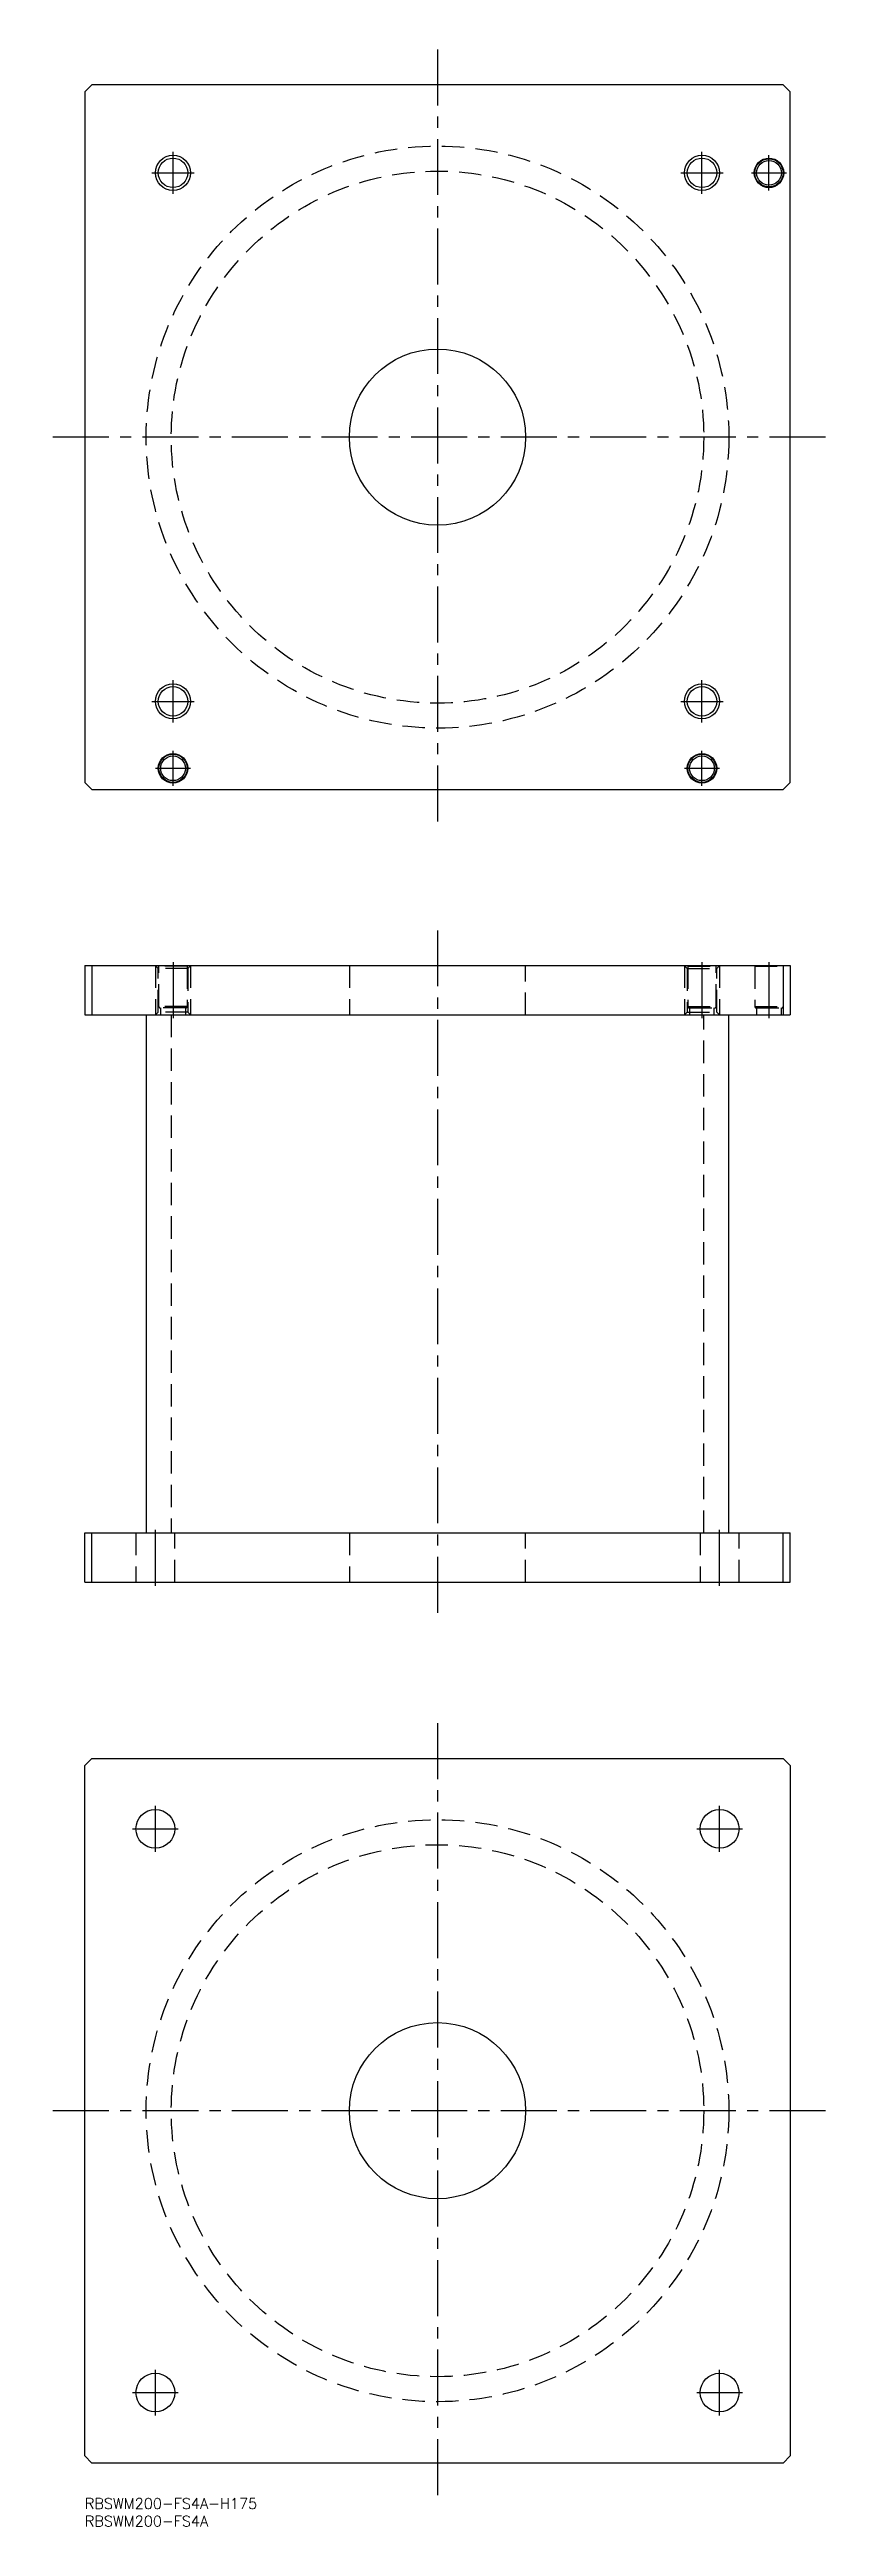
# Model space of a CAD drawing. Extents: x -10 to 210, y -8 to 695.
import ezdxf

# ---------------------------------------------------------------- set-up
doc = ezdxf.new("R2010")
doc.units = 0
doc.header["$LTSCALE"] = 0.5
doc.linetypes.add('CENTER', pattern=[50.8, 31.75, -6.35, 6.35, -6.35])
doc.linetypes.add('DASHED', pattern=[19.05, 12.7, -6.35])
for name, color, linetype in [('MSM_CENTER', 1, 'CENTER'), ('MSM_CONTINUOUS', 7, 'CONTINUOUS'), ('MSM_DASHED', 4, 'DASHED'), ('MSM_NARROW', 5, 'CONTINUOUS'), ('MSM_PART_NUMBER', 7, 'CONTINUOUS')]:
    doc.layers.add(name, color=color, linetype=linetype)
doc.styles.get("Standard").update_dxf_attribs({"font": 'txt.shx', "height": 3, "bigfont": 'bigfont.shx'})

msp = doc.modelspace()

# ---------------------------------------------------------------- linework, layer by layer
at = {"layer": 'MSM_CENTER'}
for p, q in [((100, 695), (100, 475)), ((25, 654), (25, 666)), ((175, 654), (175, 666)), ((194, 655), (194, 665)), ((19, 660), (31, 660)), ((169, 660), (181, 660)), ((189, 660), (199, 660)), ((210, 585), (-10, 585)), ((25, 504), (25, 516)), ((175, 504), (175, 516)), ((19, 510), (31, 510)), ((169, 510), (181, 510)), ((25, 486), (25, 496)), ((175, 486), (175, 496)), ((20, 491), (30, 491)), ((170, 491), (180, 491)), ((100, 445), (100, 250)), ((25, 436), (25, 420)), ((175, 436), (175, 420)), ((194, 436), (194, 420)), ((20, 259), (20, 275)), ((180, 259), (180, 275)), ((100, 220), (100, 0)), ((13.5, 190), (26.5, 190)), ((20, 183.5), (20, 196.5)), ((173.5, 190), (186.5, 190)), ((180, 183.5), (180, 196.5)), ((210, 110), (-10, 110)), ((20, 23.5), (20, 36.5)), ((180, 23.5), (180, 36.5)), ((13.5, 30), (26.5, 30)), ((173.5, 30), (186.5, 30))]:
    msp.add_line(p, q, dxfattribs=at)
at = {"layer": 'MSM_CONTINUOUS'}
for p, q in [((2, 685), (0, 683)), ((0, 683), (0, 487)), ((198, 685), (2, 685)), ((200, 683), (198, 685)), ((200, 487), (200, 683)), ((0, 487), (2, 485)), ((198, 485), (200, 487)), ((2, 485), (198, 485)), ((0, 435), (200, 435)), ((0, 435), (0, 421)), ((2, 435), (2, 421)), ((198, 435), (198, 421)), ((200, 435), (200, 421)), ((0, 421), (200, 421)), ((17.4, 421), (17.4, 274)), ((182.6, 274), (182.6, 421)), ((0, 260), (0, 274)), ((0, 274), (200, 274)), ((2, 260), (2, 274)), ((198, 260), (198, 274)), ((200, 260), (200, 274)), ((0, 260), (200, 260)), ((0, 208), (2, 210)), ((0, 12), (0, 208)), ((2, 210), (198, 210)), ((198, 210), (200, 208)), ((200, 208), (200, 12)), ((2, 10), (0, 12)), ((198, 10), (2, 10)), ((200, 12), (198, 10))]:
    msp.add_line(p, q, dxfattribs=at)
for centre, radius in [((25, 660), 4.188), ((175, 660), 4.188), ((194, 660), 4.2), ((194, 660), 4), ((194, 660), 3.5), ((100, 585), 25), ((25, 510), 4.188), ((175, 510), 4.188), ((25, 491), 4.2), ((25, 491), 4), ((25, 491), 3.5), ((175, 491), 4.2), ((175, 491), 4), ((175, 491), 3.5), ((20, 190), 5.5), ((180, 190), 5.5), ((100, 110), 25), ((20, 30), 5.5), ((180, 30), 5.5)]:
    msp.add_circle(centre, radius, dxfattribs=at)
at = {"layer": 'MSM_DASHED'}
for p, q in [((20.812, 434.188), (20, 435)), ((20, 435), (20, 421)), ((21, 434.8), (20.8, 435)), ((29.188, 434.188), (20.812, 434.188)), ((20.812, 421.812), (20.812, 434.188)), ((29, 434.8), (21, 434.8)), ((21, 423.4), (21, 434.8)), ((29.2, 435), (29, 434.8)), ((29, 434.8), (29, 423.4)), ((30, 435), (29.188, 434.188)), ((29.188, 434.188), (29.188, 421.812)), ((30, 435), (30, 421)), ((75, 435), (75, 421)), ((125, 421), (125, 435)), ((170, 435), (170.812, 434.188)), ((170, 435), (170, 421)), ((170.8, 435), (171, 434.8)), ((170.812, 434.188), (179.188, 434.188)), ((170.812, 434.188), (170.812, 421.812)), ((171, 434.8), (179, 434.8)), ((171, 434.8), (171, 423.4)), ((179, 434.8), (179.2, 435)), ((179, 423.4), (179, 434.8)), ((179.188, 434.188), (180, 435)), ((179.188, 421.812), (179.188, 434.188)), ((180, 435), (180, 421)), ((189.8, 435), (190, 434.8)), ((190, 434.8), (198, 434.8)), ((190, 434.8), (190, 423.4)), ((198, 434.8), (198.2, 435)), ((20, 421), (20.812, 421.812)), ((29.188, 421.812), (20.812, 421.812)), ((28.993, 423.4), (21.007, 423.4)), ((28.6, 423), (21.4, 423)), ((21.5, 421), (21.5, 423)), ((28.5, 423), (28.5, 421)), ((29.188, 421.812), (30, 421)), ((170.812, 421.812), (170, 421)), ((170.812, 421.812), (179.188, 421.812)), ((171.007, 423.4), (178.993, 423.4)), ((171.4, 423), (178.6, 423)), ((171.5, 423), (171.5, 421)), ((178.5, 421), (178.5, 423)), ((180, 421), (179.188, 421.812)), ((190.007, 423.4), (197.993, 423.4)), ((190.4, 423), (197.6, 423)), ((190.5, 423), (190.5, 421)), ((197.5, 421), (197.5, 423)), ((24.5, 421), (24.5, 274)), ((175.5, 274), (175.5, 421)), ((14.5, 274), (14.5, 260)), ((25.5, 260), (25.5, 274)), ((75, 274), (75, 260)), ((125, 260), (125, 274)), ((174.5, 274), (174.5, 260)), ((185.5, 260), (185.5, 274))]:
    msp.add_line(p, q, dxfattribs=at)
for centre, radius in [((100, 585), 82.6), ((100, 585), 75.5), ((100, 110), 82.6), ((100, 110), 75.5)]:
    msp.add_circle(centre, radius, dxfattribs=at)
for centre, start, end in [((21.4, 423.4), 180, 270), ((28.6, 423.4), 270, 0), ((171.4, 423.4), 180, 270), ((178.6, 423.4), 270, 0), ((190.4, 423.4), 180, 270), ((197.6, 423.4), 270, 0)]:
    msp.add_arc(centre, 0.4, start, end, dxfattribs=at)
at = {"layer": 'MSM_NARROW'}
for centre in [(25, 660), (175, 660), (25, 510), (175, 510)]:
    msp.add_circle(centre, 5, dxfattribs=at)

# ---------------------------------------------------------------- texts
at = {"layer": 'MSM_PART_NUMBER'}
for s, p in [('RBSWM200-FS4A-H175', (0, -3)), ('RBSWM200-FS4A', (0, -8))]:
    msp.add_text(s, height=3, dxfattribs=at).set_placement(p)

doc.saveas('drawing.dxf')
